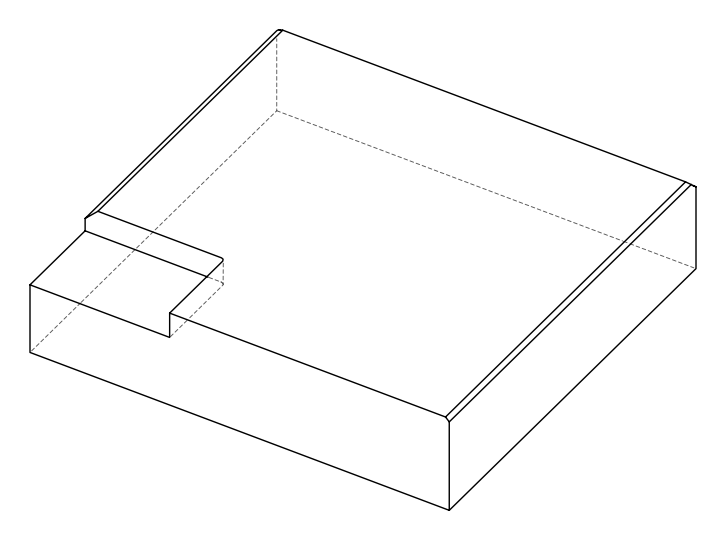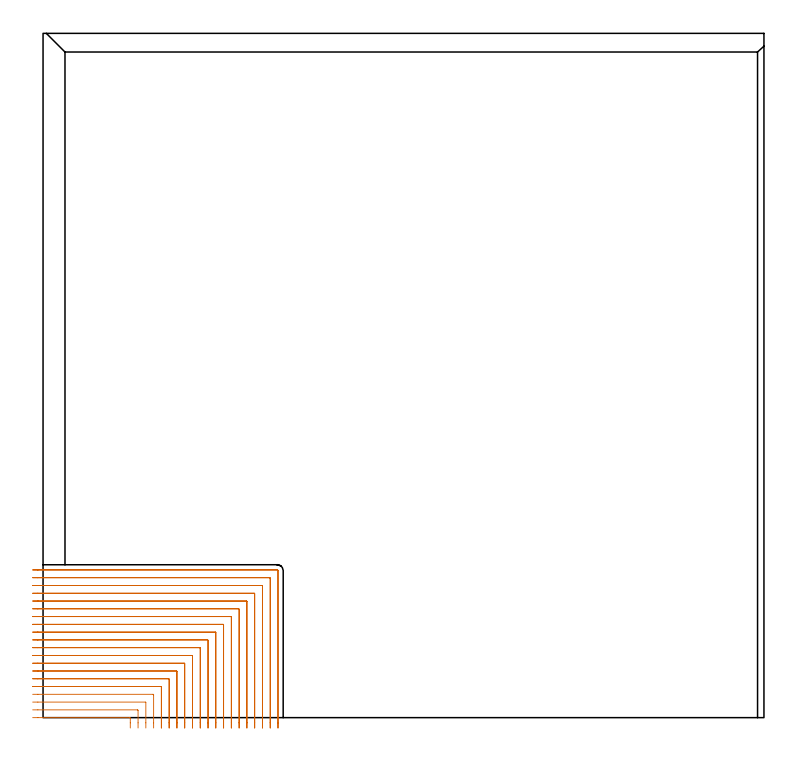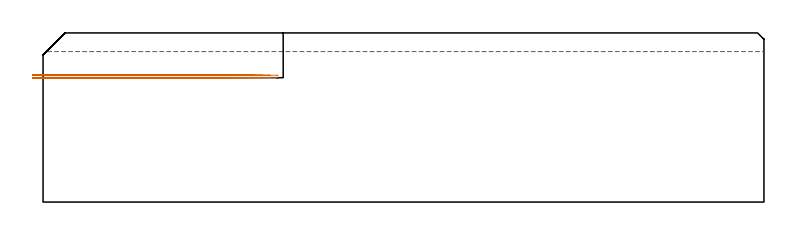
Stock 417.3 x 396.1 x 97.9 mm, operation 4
(PLAN: 4 operations, 1 tool changes, 148.5 min)
(1 AREA_MILL | FG_CHAMFER_SURFACE | UGT0205_001 | 13.36 min | 24344 mm3)
(2 AREA_MILL_1 | FG_CHAMFER_SURFACE_1 | UGT0205_001 | 12.36 min | 24819 mm3)
(3 AREA_MILL_2 | FG_CHAMFER_SURFACE_2 | UGT0205_001 | 6.35 min | 2641 mm3)
(4 MILL_CORNER_NOTCH_RECTANGULAR | CORNER_NOTCH_RECTANGULAR | NXT0201_008 | Follow Part, ap 1.5, ae 75% | 116.43 min | 318016 mm3)
(TOOL UGT0205_001 | Chamfer Mill 20 x 3 x 45 deg. | D20 FL50 Z2)
(TOOL NXT0201_008 | ENDMILL 6mm [2P460-0600-NA 1630] | D6 FL26 Z6)
(OP 4 MILL_CORNER_NOTCH_RECTANGULAR, part 2 of 2)
G0 Z107.9
X68.5 Y-6.
Z73.439
G1 Y-3.
Y17.705 F500.
G3 X68.205 Y18. R0.3
G1 X-3.
X-6. F250.
G0 Z107.9
X73. Y-6.
Z73.439
G1 Y-3.
Y22.205 F500.
G3 X72.705 Y22.5 R0.3
G1 X-3.
X-6. F250.
G0 Z107.9
X77.5 Y-6.
Z73.439
G1 Y-3.
Y26.705 F500.
G3 X77.205 Y27. R0.3
G1 X-3.
X-6. F250.
G0 Z107.9
X82. Y-6.
Z73.439
G1 Y-3.
Y31.205 F500.
G3 X81.705 Y31.5 R0.3
G1 X-3.
X-6. F250.
G0 Z107.9
X86.5 Y-6.
Z73.439
G1 Y-3.
Y35.704 F500.
G3 X86.204 Y36. R0.3
G1 X-3.
X-6. F250.
G0 Z107.9
X91. Y-6.
Z73.439
G1 Y-3.
Y40.204 F500.
G3 X90.704 Y40.5 R0.3
G1 X-3.
X-6. F250.
G0 Z107.9
X95.5 Y-6.
Z73.439
G1 Y-3.
Y44.704 F500.
G3 X95.204 Y45. R0.3
G1 X-3.
X-6. F250.
G0 Z107.9
X100. Y-6.
Z73.439
G1 Y-3.
Y49.204 F500.
G3 X99.704 Y49.5 R0.3
G1 X-3.
X-6. F250.
G0 Z107.9
X104.5 Y-6.
Z73.439
G1 Y-3.
Y53.704 F500.
G3 X104.204 Y54. R0.3
G1 X-3.
X-6. F250.
G0 Z107.9
X109. Y-6.
Z73.439
G1 Y-3.
Y58.203 F500.
G3 X108.703 Y58.5 R0.3
G1 X-3.
X-6. F250.
G0 Z107.9
X113.5 Y-6.
Z73.439
G1 Y-3.
Y62.703 F500.
G3 X113.203 Y63. R0.3
G1 X-3.
X-6. F250.
G0 Z107.9
X118. Y-6.
Z73.439
G1 Y-3.
Y67.203 F500.
G3 X117.703 Y67.5 R0.3
G1 X-3.
X-6. F250.
G0 Z107.9
X122.5 Y-6.
Z73.439
G1 Y-3.
Y71.703 F500.
G3 X122.203 Y72. R0.3
G1 X-3.
X-6. F250.
G0 Z107.9
X127. Y-6.
Z73.439
G1 Y-3.
Y76.203 F500.
G3 X126.703 Y76.5 R0.3
G1 X-3.
X-6. F250.
G0 Z107.9
X131.5 Y-6.
Z73.439
G1 Y-3.
Y80.703 F500.
G3 X131.203 Y81. R0.3
G1 X-3.
X-6. F250.
G0 Z107.9
X136. Y-6.
Z73.439
G1 Y-3.
Y85.1 F500.
G3 X135.6 Y85.5 R0.4
G1 X-3.
X-6. F250.
G0 Z107.9
X50.5 Y-6.
Z72.
G1 Y-3.
Y-0.294 F500.
G3 X50.206 Y0. R0.3
G1 X-3.
X-6. F250.
G0 Z107.9
X55. Y-6.
Z72.
G1 Y-3.
Y4.206 F500.
G3 X54.706 Y4.5 R0.3
G1 X-3.
X-6. F250.
G0 Z107.9
X59.5 Y-6.
Z72.
G1 Y-3.
Y8.705 F500.
G3 X59.205 Y9. R0.3
G1 X-3.
X-6. F250.
G0 Z107.9
X64. Y-6.
Z72.
G1 Y-3.
Y13.205 F500.
G3 X63.705 Y13.5 R0.3
G1 X-3.
X-6. F250.
G0 Z107.9
X68.5 Y-6.
Z72.
G1 Y-3.
Y17.705 F500.
G3 X68.205 Y18. R0.3
G1 X-3.
X-6. F250.
G0 Z107.9
X73. Y-6.
Z72.
G1 Y-3.
Y22.205 F500.
G3 X72.705 Y22.5 R0.3
G1 X-3.
X-6. F250.
G0 Z107.9
X77.5 Y-6.
Z72.
G1 Y-3.
Y26.705 F500.
G3 X77.205 Y27. R0.3
G1 X-3.
X-6. F250.
G0 Z107.9
X82. Y-6.
Z72.
G1 Y-3.
Y31.205 F500.
G3 X81.705 Y31.5 R0.3
G1 X-3.
X-6. F250.
G0 Z107.9
X86.5 Y-6.
Z72.
G1 Y-3.
Y35.704 F500.
G3 X86.204 Y36. R0.3
G1 X-3.
X-6. F250.
G0 Z107.9
X91. Y-6.
Z72.
G1 Y-3.
Y40.204 F500.
G3 X90.704 Y40.5 R0.3
G1 X-3.
X-6. F250.
G0 Z107.9
X95.5 Y-6.
Z72.
G1 Y-3.
Y44.704 F500.
G3 X95.204 Y45. R0.3
G1 X-3.
X-6. F250.
G0 Z107.9
X100. Y-6.
Z72.
G1 Y-3.
Y49.204 F500.
G3 X99.704 Y49.5 R0.3
G1 X-3.
X-6. F250.
G0 Z107.9
X104.5 Y-6.
Z72.
G1 Y-3.
Y53.704 F500.
G3 X104.204 Y54. R0.3
G1 X-3.
X-6. F250.
G0 Z107.9
X109. Y-6.
Z72.
G1 Y-3.
Y58.203 F500.
G3 X108.703 Y58.5 R0.3
G1 X-3.
X-6. F250.
G0 Z107.9
X113.5 Y-6.
Z72.
G1 Y-3.
Y62.703 F500.
G3 X113.203 Y63. R0.3
G1 X-3.
X-6. F250.
G0 Z107.9
X118. Y-6.
Z72.
G1 Y-3.
Y67.203 F500.
G3 X117.703 Y67.5 R0.3
G1 X-3.
X-6. F250.
G0 Z107.9
X122.5 Y-6.
Z72.
G1 Y-3.
Y71.703 F500.
G3 X122.203 Y72. R0.3
G1 X-3.
X-6. F250.
G0 Z107.9
X127. Y-6.
Z72.
G1 Y-3.
Y76.203 F500.
G3 X126.703 Y76.5 R0.3
G1 X-3.
X-6. F250.
G0 Z107.9
X131.5 Y-6.
Z72.
G1 Y-3.
Y80.703 F500.
G3 X131.203 Y81. R0.3
G1 X-3.
X-6. F250.
G0 Z107.9
X136. Y-6.
Z72.
G1 Y-3.
Y85.1 F500.
G3 X135.6 Y85.5 R0.4
G1 X-3.
X-6. F250.
G0 Z107.9
M5
M2
